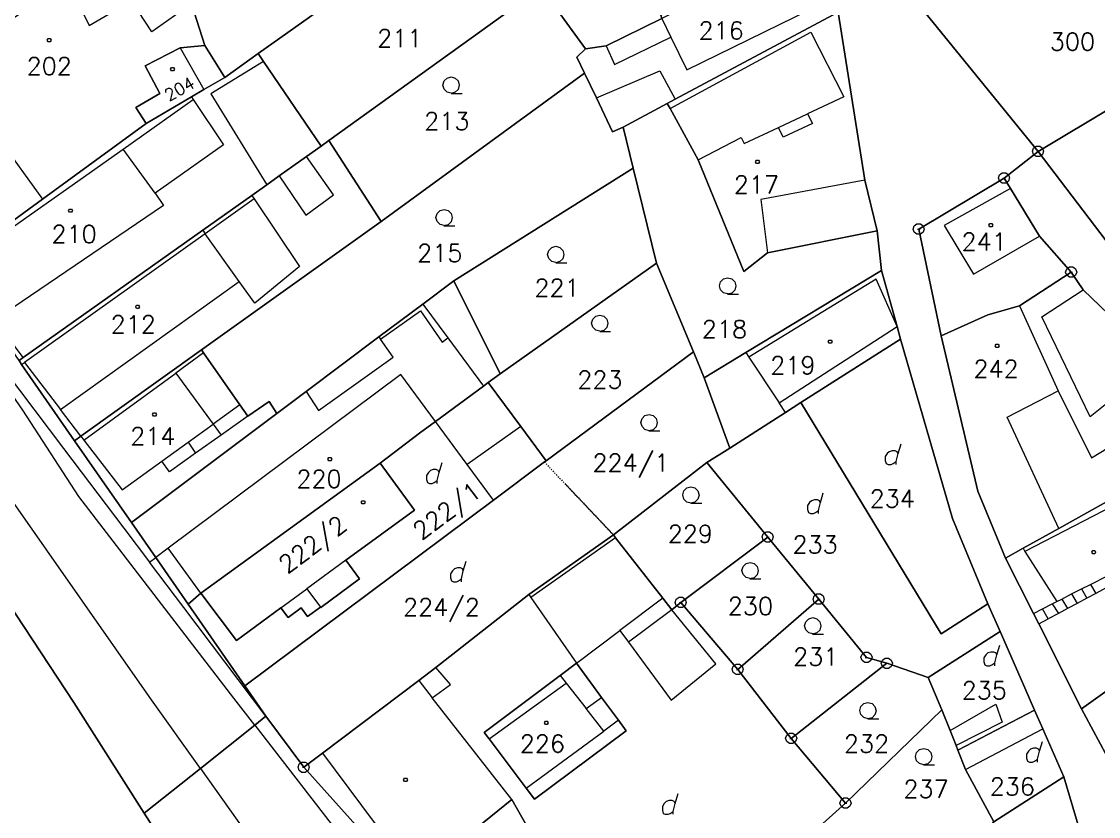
# Model space of a CAD drawing. Extents: x -443817 to 3, y -1171930 to -442383.
# Drawn here: x -443148.4 to -443050.5, y -1171011.7 to -1170939.4 of the extents above; entities that cross this region are included whole.
import ezdxf
from ezdxf.enums import TextEntityAlignment as Align

# ---------------------------------------------------------------- set-up
doc = ezdxf.new("R2010")
doc.units = 0
doc.header["$LTSCALE"] = 0.5
doc.linetypes.add('DASHDOT', pattern=[25.4, 12.7, -6.35, 0, -6.35])
doc.linetypes.add('DOT', pattern=[0.25, 0, -0.25])
for name, color, linetype, lineweight in [('KLADPAR', 7, 'Continuous', 0), ('ZAPPAR', 7, 'Continuous', 0), ('ZNACKY', 7, 'Continuous', 0), ('ZUOB', 7, 'Continuous', 0)]:
    doc.layers.add(name, color=color, linetype=linetype, lineweight=lineweight)
doc.styles.add('ROMANS', font='romans.shx', dxfattribs={"height": 0.2})

# ---------------------------------------------------------------- blocks, each defined once
blk = doc.blocks.new('$5')
at = {"color": 0}
blk.add_line((-0.12, 0), (0.12, 0), dxfattribs=at)
at = {"color": 0, "flags": 128}
blk.add_lwpolyline([(0.15, 0.48), (0.4, 0.3), (0.5, 0.01), (0.4, -0.28), (0.15, -0.46), (-0.16, -0.46), (-0.41, -0.28), (-0.51, 0.01), (-0.41, 0.3), (-0.16, 0.48), (0.15, 0.48)], dxfattribs=at)
blk = doc.blocks.new('$45')
at = {"color": 0, "flags": 128}
blk.add_lwpolyline([(0.09, 0.15), (0.18, 0), (0.09, -0.15), (-0.09, -0.15), (-0.18, 0), (-0.09, 0.15), (0.09, 0.15)], dxfattribs=at)
blk = doc.blocks.new('$30')
at = {"color": 0, "flags": 128}
blk.add_lwpolyline([(0, 0), (-0.38, 0.1), (-0.65, 0.37), (-0.75, 0.74), (-0.65, 1.11), (-0.38, 1.38), (-0.01, 1.48), (0.36, 1.38), (0.63, 1.11), (0.73, 0.73), (0.63, 0.35), (0.36, 0.08), (-0.02, -0.02), (0.98, -0.02)], dxfattribs=at)
blk = doc.blocks.new('$431')
at = {"color": 0}
blk.add_line((0.63, 0.99), (0.9, 1.89), dxfattribs=at)
at = {"color": 0, "flags": 128}
blk.add_lwpolyline([(0.45, 0), (0.45, 0.27), (0.63, 0.99), (0.54, 1.17), (0.36, 1.26), (0.09, 1.26), (-0.18, 1.17), (-0.36, 0.99), (-0.54, 0.72), (-0.54, 0.36), (-0.45, 0.09), (-0.27, 0), (0, 0), (0.18, 0.09), (0.45, 0.27)], dxfattribs=at)

msp = doc.modelspace()

# ---------------------------------------------------------------- linework, layer by layer
at = {"layer": 'KLADPAR', "color": 7, "linetype": 'DASHDOT'}
msp.add_line((-443094.59, -1170986.13), (-443100.87, -1170979.49), dxfattribs=at)
at = {"layer": 'KLADPAR', "color": 7, "linetype": 'DOT'}
msp.add_line((-443100.87, -1170979.49), (-443094.59, -1170986.13), dxfattribs=at)
at = {"layer": 'KLADPAR', "color": 7, "linetype": 'Continuous', "flags": 128}
for points in [[(-443129.72, -1170834.78), (-443122.32, -1170846.54), (-443119.41, -1170851.32), (-443117.97, -1170853.68), (-443111.51, -1170865.02), (-443105.37, -1170874.67), (-443102.24, -1170879.94), (-443098.43, -1170886.16), (-443093.06, -1170895.56), (-443086.65, -1170907.13), (-443080.03, -1170917.7), (-443074.59, -1170928.38), (-443068.7, -1170935.56), (-443055.97, -1170951.23), (-443059.06, -1170953.65), (-443066.82, -1170958.31), (-443064.79, -1170968.01), (-443061.45, -1170982.15), (-443058.92, -1170988.24), (-443056.39, -1170993.27), (-443055.91, -1170994.23), (-443052.02, -1171001.96), (-443049.41, -1171006.79)], [(-443052.24, -1171012.85), (-443053.62, -1171008.14), (-443055.53, -1171003.78), (-443056.28, -1171002.08), (-443057.18, -1171000.03), (-443059.43, -1170994.91), (-443060.53, -1170992.4), (-443063.75, -1170984.63), (-443068.47, -1170968.31), (-443068.79, -1170967.17), (-443070.22, -1170962.07), (-443070.59, -1170958.45), (-443071.72, -1170953.83), (-443074.15, -1170938.57)], [(-443045.02, -1170970.42), (-443051.86, -1170963.82), (-443052.95, -1170962.22), (-443055.84, -1170958.93), (-443058.47, -1170954.61), (-443059.06, -1170953.65), (-443055.97, -1170951.23), (-443045.7, -1170964.71)], [(-443100.87, -1170979.49), (-443100.71, -1170979.37), (-443087.32, -1170969.46), (-443087.29, -1170969.54), (-443086.33, -1170971.84), (-443084.01, -1170978.22), (-443086.09, -1170979.55), (-443094.59, -1170986.13)], [(-443148.65, -1170970.26), (-443148.41, -1170970.61), (-443143.59, -1170977.55), (-443138.43, -1170984.99), (-443136.21, -1170988.18), (-443133.27, -1170992.42), (-443128.11, -1170999.86), (-443126.19, -1171002.63), (-443127.21, -1171003.44), (-443132.15, -1171007.38), (-443137.26, -1171011.44), (-443143.65, -1171001.38), (-443149.66, -1170992.25)], [(-443094.59, -1170986.13), (-443102.29, -1170991.55), (-443110.74, -1170998.19), (-443112.29, -1170999.36), (-443121.05, -1171005.98), (-443122.76, -1171007.27), (-443126.19, -1171002.63), (-443128.11, -1170999.86), (-443105.5, -1170982.95), (-443100.87, -1170979.49)], [(-443134.73, -1171015.42), (-443137.26, -1171011.44), (-443132.15, -1171007.38), (-443127.21, -1171003.44), (-443126.19, -1171002.63), (-443122.76, -1171007.27), (-443113.25, -1171017.84)]]:
    msp.add_lwpolyline(points, dxfattribs=at)
for points in [[(-443131.76, -1170941.58), (-443132.95, -1170937.8), (-443136.79, -1170931.52), (-443137.09, -1170931.04), (-443134.69, -1170929.45), (-443132.11, -1170927.73), (-443127.21, -1170923.94), (-443113.98, -1170913.7), (-443108.34, -1170925.05), (-443106.56, -1170927.87), (-443126.89, -1170942.32), (-443129.94, -1170944.49), (-443131.76, -1170941.58)], [(-443098.97, -1170919.8), (-443087.49, -1170914.08), (-443078.42, -1170930.08), (-443079.3, -1170930.47), (-443078, -1170932.78), (-443079.09, -1170933.32), (-443090.29, -1170938.82), (-443090.19, -1170939.14), (-443095.25, -1170941.61), (-443097.14, -1170941.9), (-443101.16, -1170936.31), (-443101.8, -1170935.42), (-443098.14, -1170933.47), (-443099.72, -1170930.2), (-443094.71, -1170927.25), (-443096.19, -1170925.53), (-443098.97, -1170919.8)], [(-443036.66, -1170939.65), (-443041.75, -1170942.7), (-443055.97, -1170951.23), (-443068.7, -1170935.56), (-443067.55, -1170934.89), (-443051.09, -1170925.35), (-443050.93, -1170925.63), (-443049.3, -1170928.48), (-443039.39, -1170922.6), (-443039.08, -1170923.14), (-443035.84, -1170928.77), (-443045.84, -1170934.04), (-443036.66, -1170939.65)], [(-443101.8, -1170935.42), (-443101.16, -1170936.31), (-443120.46, -1170950.25), (-443121.18, -1170950.76), (-443126.4, -1170943.04), (-443126.89, -1170942.32), (-443106.56, -1170927.87), (-443101.8, -1170935.42)], [(-443163.62, -1170948.68), (-443163.19, -1170948.4), (-443155.67, -1170943.4), (-443151.36, -1170940.53), (-443145.81, -1170936.84), (-443144.22, -1170935.78), (-443137.09, -1170931.04), (-443136.79, -1170931.52), (-443132.95, -1170937.8), (-443131.76, -1170941.58), (-443133.99, -1170941.79), (-443137.18, -1170943.44), (-443135.83, -1170945.97), (-443138.04, -1170947.22), (-443137.08, -1170948.68), (-443146.52, -1170955.58), (-443154.69, -1170961.55), (-443158.58, -1170955.95), (-443160.51, -1170953.17), (-443163.62, -1170948.68)], [(-443093.69, -1170949.01), (-443094.67, -1170949.45), (-443096.14, -1170946.36), (-443097.21, -1170944.12), (-443097.91, -1170942.64), (-443097.14, -1170941.9), (-443095.25, -1170941.61), (-443090.19, -1170939.14), (-443090.29, -1170938.82), (-443079.09, -1170933.32), (-443078, -1170932.78), (-443074.15, -1170938.57), (-443088.96, -1170946.48), (-443089.69, -1170946.87), (-443093.69, -1170949.01)], [(-443115.7, -1170957.6), (-443120.46, -1170950.25), (-443101.16, -1170936.31), (-443097.14, -1170941.9), (-443097.91, -1170942.64), (-443097.21, -1170944.12), (-443115.7, -1170957.6)], [(-443089.69, -1170946.87), (-443088.96, -1170946.48), (-443074.15, -1170938.57), (-443071.72, -1170953.83), (-443070.59, -1170958.45), (-443080.59, -1170960.46), (-443082.74, -1170962.15), (-443086.88, -1170951.98), (-443089.43, -1170947.33), (-443089.69, -1170946.87)], [(-443055.97, -1170951.23), (-443041.75, -1170942.7), (-443036.66, -1170939.65), (-443035.3, -1170942.07), (-443034.95, -1170942.7), (-443033.18, -1170945.86), (-443030.8, -1170950.36), (-443030.34, -1170951.42), (-443028.85, -1170954.87), (-443030.15, -1170955.75), (-443031.35, -1170954.59), (-443031.8, -1170954.86), (-443032.47, -1170954.11), (-443032.71, -1170953.83), (-443032.97, -1170953.54), (-443036.42, -1170956.57), (-443039.03, -1170958.87), (-443039.21, -1170959.03), (-443045.7, -1170964.71), (-443055.97, -1170951.23)], [(-443132.97, -1170946.27), (-443131.85, -1170945.61), (-443129.94, -1170944.49), (-443126.89, -1170942.32), (-443126.4, -1170943.04), (-443121.18, -1170950.76), (-443122.5, -1170951.7), (-443124.98, -1170953.46), (-443126.12, -1170954.27), (-443127.47, -1170955.23), (-443131.94, -1170958.4), (-443148.27, -1170969.99), (-443148.65, -1170970.26), (-443154.5, -1170961.83), (-443154.69, -1170961.55), (-443146.52, -1170955.58), (-443137.08, -1170948.68), (-443132.97, -1170946.27)], [(-443133.99, -1170941.79), (-443131.76, -1170941.58), (-443129.94, -1170944.49), (-443131.85, -1170945.61), (-443132.97, -1170946.27), (-443137.08, -1170948.68), (-443138.04, -1170947.22), (-443135.83, -1170945.97), (-443137.18, -1170943.44), (-443133.99, -1170941.79)], [(-443125.19, -1170975.07), (-443125.89, -1170973.98), (-443127.84, -1170975.33), (-443128.57, -1170974.29), (-443131.86, -1170969.55), (-443132.04, -1170969.29), (-443115.7, -1170957.6), (-443097.21, -1170944.12), (-443096.14, -1170946.36), (-443094.67, -1170949.45), (-443093.69, -1170949.01), (-443092.78, -1170952.76), (-443109.11, -1170963.01), (-443111.92, -1170965.12), (-443115.91, -1170968.11), (-443122.52, -1170973.07), (-443125.19, -1170975.07)], [(-443080.59, -1170960.46), (-443070.59, -1170958.45), (-443070.22, -1170962.07), (-443082.54, -1170969.54), (-443086.33, -1170971.84), (-443087.29, -1170969.54), (-443087.32, -1170969.46), (-443090.68, -1170961.39), (-443092.78, -1170952.76), (-443093.69, -1170949.01), (-443089.69, -1170946.87), (-443089.43, -1170947.33), (-443086.88, -1170951.98), (-443082.74, -1170962.15), (-443080.59, -1170960.46)], [(-443127.47, -1170955.23), (-443126.12, -1170954.27), (-443124.98, -1170953.46), (-443122.5, -1170951.7), (-443121.18, -1170950.76), (-443120.46, -1170950.25), (-443115.7, -1170957.6), (-443132.04, -1170969.29), (-443143.02, -1170977.14), (-443143.59, -1170977.55), (-443148.41, -1170970.61), (-443148.65, -1170970.26), (-443148.27, -1170969.99), (-443131.94, -1170958.4), (-443127.47, -1170955.23)], [(-443060.54, -1170966.11), (-443064.79, -1170968.01), (-443066.82, -1170958.31), (-443059.06, -1170953.65), (-443058.47, -1170954.61), (-443055.84, -1170958.93), (-443052.95, -1170962.22), (-443057.66, -1170965.28), (-443060.54, -1170966.11)], [(-443100.71, -1170979.37), (-443103.01, -1170976.27), (-443105.99, -1170972.26), (-443104.88, -1170971.47), (-443090.68, -1170961.39), (-443087.32, -1170969.46), (-443100.71, -1170979.37)], [(-443086.33, -1170971.84), (-443082.54, -1170969.54), (-443070.22, -1170962.07), (-443068.79, -1170967.17), (-443068.47, -1170968.31), (-443077.54, -1170974.07), (-443078.95, -1170974.98), (-443084.01, -1170978.22), (-443086.33, -1170971.84)], [(-443111.92, -1170965.12), (-443109.11, -1170963.01), (-443104.88, -1170971.47), (-443105.99, -1170972.26), (-443106.42, -1170972.58), (-443110.77, -1170975.8), (-443112.23, -1170976.88), (-443115.8, -1170979.6), (-443132.11, -1170991.43), (-443133.27, -1170992.42), (-443136.21, -1170988.18), (-443138.43, -1170984.99), (-443125.19, -1170975.07), (-443122.52, -1170973.07), (-443115.91, -1170968.11), (-443111.92, -1170965.12)], [(-443064.79, -1170968.01), (-443060.54, -1170966.11), (-443057.66, -1170965.28), (-443052.95, -1170962.22), (-443051.86, -1170963.82), (-443045.02, -1170970.42), (-443038.01, -1170976.57), (-443039.57, -1170977.44), (-443048.22, -1170982.27), (-443049.25, -1170982.85), (-443054.08, -1170985.54), (-443057.31, -1170987.34), (-443058.92, -1170988.24), (-443061.45, -1170982.15), (-443064.79, -1170968.01)], [(-443060.53, -1170992.4), (-443064.79, -1170995.14), (-443077.54, -1170974.07), (-443068.47, -1170968.31), (-443063.75, -1170984.63), (-443060.53, -1170992.4)], [(-443143.59, -1170977.55), (-443143.02, -1170977.14), (-443132.04, -1170969.29), (-443131.86, -1170969.55), (-443128.57, -1170974.29), (-443127.84, -1170975.33), (-443125.89, -1170973.98), (-443125.19, -1170975.07), (-443138.43, -1170984.99), (-443143.59, -1170977.55)], [(-443110.77, -1170975.8), (-443106.42, -1170972.58), (-443105.99, -1170972.26), (-443103.01, -1170976.27), (-443100.71, -1170979.37), (-443100.87, -1170979.49), (-443105.5, -1170982.95), (-443128.11, -1170999.86), (-443133.27, -1170992.42), (-443132.11, -1170991.43), (-443128.86, -1170995.72), (-443124.83, -1170992.76), (-443124.18, -1170993.64), (-443122.98, -1170992.76), (-443122.4, -1170993.55), (-443121.24, -1170992.69), (-443121.21, -1170992.73), (-443117.68, -1170990.13), (-443118.92, -1170988.43), (-443112.68, -1170983.86), (-443115.8, -1170979.6), (-443112.23, -1170976.88), (-443110.77, -1170975.8)], [(-443065.96, -1170999.09), (-443069.72, -1170997.81), (-443071.57, -1170997.27), (-443075.92, -1170991.98), (-443080.55, -1170986.32), (-443086.09, -1170979.55), (-443084.01, -1170978.22), (-443078.95, -1170974.98), (-443077.54, -1170974.07), (-443064.79, -1170995.14), (-443060.53, -1170992.4), (-443059.43, -1170994.91), (-443065.96, -1170999.09)], [(-443132.11, -1170991.43), (-443115.8, -1170979.6), (-443112.68, -1170983.86), (-443118.92, -1170988.43), (-443117.68, -1170990.13), (-443121.21, -1170992.73), (-443121.24, -1170992.69), (-443122.4, -1170993.55), (-443122.98, -1170992.76), (-443124.18, -1170993.64), (-443124.83, -1170992.76), (-443128.86, -1170995.72), (-443132.11, -1170991.43)], [(-443088.46, -1170992.28), (-443089.29, -1170992.94), (-443090.11, -1170991.89), (-443094.4, -1170986.38), (-443094.59, -1170986.13), (-443086.09, -1170979.55), (-443080.55, -1170986.32), (-443088.46, -1170992.28)], [(-443052.02, -1171001.96), (-443046.59, -1170998.06), (-443041.3, -1170993.53), (-443038.01, -1170990.67), (-443026.43, -1170981.1), (-443019.3, -1170984.29), (-443020.97, -1170985.51), (-443031.59, -1170993.27), (-443033.14, -1170994.4), (-443044.17, -1171005.02), (-443048.97, -1171007.61), (-443049.41, -1171006.79), (-443052.02, -1171001.96)], [(-443137.26, -1171011.44), (-443134.73, -1171015.42), (-443134.75, -1171016.18), (-443134.94, -1171023.12), (-443159.8, -1171008.75), (-443172.48, -1170994.73), (-443172.02, -1170994.36), (-443168.1, -1170991.17), (-443156.56, -1170981.77), (-443149.66, -1170992.25), (-443143.65, -1171001.38), (-443137.26, -1171011.44)], [(-443058.92, -1170988.24), (-443057.31, -1170987.34), (-443054.08, -1170985.54), (-443049.25, -1170982.85), (-443048.22, -1170982.27), (-443047.91, -1170982.84), (-443045.41, -1170987.56), (-443041.3, -1170993.53), (-443046.59, -1170998.06), (-443052.02, -1171001.96), (-443055.91, -1170994.23), (-443056.39, -1170993.27), (-443058.92, -1170988.24)], [(-443113.25, -1171017.84), (-443122.76, -1171007.27), (-443121.05, -1171005.98), (-443112.29, -1170999.36), (-443110.74, -1170998.19), (-443102.29, -1170991.55), (-443094.59, -1170986.13), (-443094.4, -1170986.38), (-443090.11, -1170991.89), (-443089.29, -1170992.94), (-443088.46, -1170992.28), (-443083.28, -1170998.36), (-443078.42, -1171004.64), (-443073.48, -1171010.53), (-443076.41, -1171013.17), (-443085.06, -1171021.4), (-443087.48, -1171023.7), (-443093.94, -1171020.95), (-443100.11, -1171012.41), (-443101.89, -1171013.62), (-443103.83, -1171010.21), (-443112.58, -1171017.31), (-443113.25, -1171017.84)], [(-443078.42, -1171004.64), (-443083.28, -1170998.36), (-443075.92, -1170991.98), (-443071.57, -1170997.27), (-443069.72, -1170997.81), (-443078.42, -1171004.64)], [(-443064.72, -1171002.03), (-443065.96, -1170999.09), (-443059.43, -1170994.91), (-443057.18, -1171000.03), (-443056.28, -1171002.08), (-443063.27, -1171005.7), (-443063.43, -1171005.3), (-443063.97, -1171003.92), (-443064.72, -1171002.03)], [(-443095.66, -1171000.91), (-443097.94, -1170997.8), (-443099.42, -1170998.91), (-443106.35, -1171004.09), (-443105.9, -1171004.68), (-443102.52, -1171009.17), (-443101.76, -1171010.18), (-443093.43, -1171003.94), (-443094.13, -1171002.99), (-443095.66, -1171000.91)], [(-443097.94, -1170997.8), (-443095.66, -1171000.91), (-443094.13, -1171002.99), (-443093.43, -1171003.94), (-443101.76, -1171010.18), (-443102.52, -1171009.17), (-443105.9, -1171004.68), (-443106.35, -1171004.09), (-443099.42, -1170998.91), (-443097.94, -1170997.8)], [(-443073.48, -1171010.53), (-443078.42, -1171004.64), (-443069.72, -1170997.81), (-443065.96, -1170999.09), (-443064.72, -1171002.03), (-443073.48, -1171010.53)], [(-443063.97, -1171003.92), (-443063.43, -1171005.3), (-443063.27, -1171005.7), (-443062.57, -1171007.46), (-443059.98, -1171012.24), (-443065.07, -1171018.24), (-443068.35, -1171021.19), (-443068.8, -1171020.74), (-443071.35, -1171018.2), (-443076.41, -1171013.17), (-443073.48, -1171010.53), (-443064.72, -1171002.03), (-443063.97, -1171003.92)], [(-443063.27, -1171005.7), (-443056.28, -1171002.08), (-443055.53, -1171003.78), (-443053.62, -1171008.14), (-443059.98, -1171012.24), (-443062.57, -1171007.46), (-443063.27, -1171005.7)], [(-443063.93, -1171040.16), (-443064.21, -1171039.78), (-443055.41, -1171033.12), (-443059.76, -1171027.35), (-443059.21, -1171026.85), (-443056.13, -1171024.01), (-443058.79, -1171021.08), (-443060.94, -1171023.06), (-443062.52, -1171021.22), (-443065.07, -1171018.24), (-443059.98, -1171012.24), (-443053.62, -1171008.14), (-443052.24, -1171012.85), (-443048.95, -1171021.49), (-443047.86, -1171026.58), (-443049.58, -1171031), (-443051.83, -1171033.17), (-443056.19, -1171036.33), (-443063.93, -1171040.16)], [(-443100.11, -1171012.41), (-443093.94, -1171020.95), (-443094.98, -1171024.42), (-443097.03, -1171027.85), (-443100.69, -1171031.22), (-443103.56, -1171028.61), (-443113.25, -1171017.84), (-443112.58, -1171017.31), (-443103.83, -1171010.21), (-443101.89, -1171013.62), (-443100.11, -1171012.41)]]:
    msp.add_lwpolyline(points, close=True, dxfattribs=at)
at = {"layer": 'KLADPAR', "color": 7, "linetype": 'Continuous'}
for points in [[(-443104.88, -1170971.47), (-443109.11, -1170963.01), (-443092.78, -1170952.76), (-443090.68, -1170961.39)], [(-443083.28, -1170998.36), (-443088.46, -1170992.28), (-443080.55, -1170986.32), (-443075.92, -1170991.98)]]:
    msp.add_3dface(points, dxfattribs=at)
at = {"layer": 'ZAPPAR', "color": 7, "linetype": 'Continuous'}
for p, q in [((-443133.99, -1170941.79), (-443131.85, -1170945.61)), ((-443132.97, -1170946.27), (-443132.81, -1170946.51)), ((-443154.48, -1170961.82), (-443139.19, -1170951.02)), ((-443136.28, -1170955.04), (-443139.19, -1170951.02)), ((-443127.47, -1170955.23), (-443127.26, -1170955.55)), ((-443127.26, -1170955.55), (-443131.71, -1170958.72)), ((-443131.94, -1170958.4), (-443131.71, -1170958.72)), ((-443057.66, -1170965.28), (-443054.13, -1170973.02)), ((-443148.27, -1170969.99), (-443150.85, -1170966.55)), ((-443131.86, -1170969.55), (-443134.4, -1170971.4)), ((-443082.54, -1170969.54), (-443082.27, -1170969.95)), ((-443148.41, -1170970.61), (-443148.16, -1170970.43)), ((-443142.75, -1170977.49), (-443134.4, -1170971.4)), ((-443134.4, -1170971.4), (-443131, -1170976.04)), ((-443143.02, -1170977.14), (-443144.87, -1170974.72)), ((-443128.57, -1170974.29), (-443131, -1170976.04)), ((-443078.95, -1170974.98), (-443079.53, -1170974.1)), ((-443127.84, -1170975.33), (-443130.26, -1170977.05)), ((-443103.01, -1170976.27), (-443107.88, -1170979.72)), ((-443143.02, -1170977.14), (-443142.75, -1170977.49)), ((-443047.91, -1170982.84), (-443057.17, -1170987.63)), ((-443094.4, -1170986.38), (-443102.1, -1170991.82)), ((-443124.83, -1170992.76), (-443122.46, -1170991.02)), ((-443053.82, -1170991.96), (-443052.92, -1170991.5)), ((-443052.92, -1170991.5), (-443052.02, -1170991.04)), ((-443052.92, -1170991.5), (-443052.42, -1170992.36)), ((-443052.02, -1170991.04), (-443051.2, -1170990.63)), ((-443052.02, -1170991.04), (-443051.52, -1170991.88)), ((-443050.71, -1170991.45), (-443051.52, -1170991.88)), ((-443051.2, -1170990.63), (-443050.71, -1170991.45)), ((-443090.11, -1170991.89), (-443094, -1170994.83)), ((-443055.58, -1170992.86), (-443054.68, -1170992.4)), ((-443054.68, -1170992.4), (-443054.12, -1170993.27)), ((-443053.82, -1170991.96), (-443053.3, -1170992.83)), ((-443052.42, -1170992.36), (-443053.3, -1170992.83)), ((-443051.52, -1170991.88), (-443052.42, -1170992.36)), ((-443056.39, -1170993.27), (-443055.58, -1170992.86)), ((-443053.3, -1170992.83), (-443054.12, -1170993.27)), ((-443055.91, -1170994.23), (-443055.06, -1170993.77)), ((-443099.42, -1170998.91), (-443098.88, -1170999.6)), ((-443103.83, -1171010.21), (-443111.07, -1171000.96)), ((-443102.52, -1171009.17), (-443095.46, -1171003.97)), ((-443062.57, -1171007.46), (-443055.53, -1171003.78)), ((-443121.05, -1171005.98), (-443112.58, -1171017.31))]:
    msp.add_line(p, q, dxfattribs=at)
at = {"layer": 'ZAPPAR', "color": 7, "linetype": 'Continuous', "flags": 128}
for points in [[(-443127.21, -1171003.44), (-443129.1, -1171000.99), (-443143.2, -1170982.62), (-443148.3, -1170974.78), (-443189.17, -1170915.56), (-443214.69, -1170876.24), (-443233.4, -1170847.25), (-443245.34, -1170830.7)], [(-443132.15, -1171007.38), (-443136.6, -1171001.14), (-443196.79, -1170915.04), (-443238.18, -1170852.17), (-443242.14, -1170847.71), (-443246.85, -1170845.07), (-443252.09, -1170844.88), (-443253.74, -1170845.07)], [(-443132.95, -1170937.8), (-443136.58, -1170940.36), (-443138.43, -1170937.52)], [(-443089.43, -1170947.33), (-443076.62, -1170940.38), (-443073.63, -1170946.25), (-443076.93, -1170947.8)], [(-443095.25, -1170941.61), (-443094.5, -1170943.33), (-443089.37, -1170940.83)], [(-443126.4, -1170943.04), (-443131.19, -1170945.98), (-443126.12, -1170954.27)], [(-443096.14, -1170946.36), (-443090.36, -1170943.91), (-443088.96, -1170946.48)], [(-443139.19, -1170951.02), (-443132.81, -1170946.51), (-443130.04, -1170950.64), (-443136.28, -1170955.04)], [(-443086.88, -1170951.98), (-443082.96, -1170949.97), (-443082.71, -1170950.52), (-443079.57, -1170949.04)], [(-443158.58, -1170955.95), (-443150.39, -1170950.25), (-443146.52, -1170955.58)], [(-443124.98, -1170953.46), (-443122.55, -1170957.04), (-443120.06, -1170955.19), (-443122.5, -1170951.7)], [(-443071.72, -1170953.83), (-443081.18, -1170955.6), (-443080.59, -1170960.46)], [(-443136.28, -1170955.04), (-443135.52, -1170956.15), (-443150.85, -1170966.55), (-443154.48, -1170961.82)], [(-443058.47, -1170954.61), (-443064.51, -1170957.98), (-443061.85, -1170962.4), (-443055.84, -1170958.93)], [(-443158.58, -1170955.95), (-443159.71, -1170956.74), (-443155.83, -1170962.38), (-443149.93, -1170971.17), (-443149.9, -1170971.22), (-443144.59, -1170978.26), (-443139.12, -1170985.51), (-443136.78, -1170988.61), (-443136.21, -1170988.18)], [(-443127.26, -1170955.55), (-443123.13, -1170961.71), (-443127.2, -1170965.05), (-443128.62, -1170963.06)], [(-443045.02, -1170970.42), (-443051.24, -1170975.38), (-443055.64, -1170966.27), (-443051.86, -1170963.82)], [(-443115.91, -1170968.11), (-443115.76, -1170968.32), (-443112.14, -1170965.72), (-443110.17, -1170968.58), (-443109.65, -1170968.19)], [(-443111.92, -1170965.12), (-443109.65, -1170968.19), (-443106.42, -1170972.58)], [(-443122.52, -1170973.07), (-443121.42, -1170974.81), (-443114.61, -1170969.95), (-443115.76, -1170968.32)], [(-443110.77, -1170975.8), (-443113.92, -1170971.53), (-443135.07, -1170987.33)], [(-443054.08, -1170985.54), (-443058.77, -1170975.41), (-443054.13, -1170973.02), (-443051.1, -1170979.11), (-443042.53, -1170973.88), (-443040.19, -1170977.35), (-443049.41, -1170982.53), (-443049.25, -1170982.85)], [(-443105.5, -1170982.95), (-443107.88, -1170979.72), (-443110.77, -1170975.8)], [(-443142.75, -1170977.49), (-443139.27, -1170982.02), (-443135.65, -1170979.4), (-443133.28, -1170977.69), (-443131, -1170976.04)], [(-443131, -1170976.04), (-443130.26, -1170977.05), (-443132.59, -1170978.7)], [(-443133.28, -1170977.69), (-443132.59, -1170978.7), (-443134.96, -1170980.39), (-443135.65, -1170979.4)], [(-443132.11, -1170991.43), (-443135.07, -1170987.33), (-443136.21, -1170988.18)], [(-443057.31, -1170987.34), (-443057.17, -1170987.63), (-443054.27, -1170992.19)], [(-443118.92, -1170988.43), (-443122.46, -1170991.02), (-443121.24, -1170992.69)], [(-443126.19, -1171002.63), (-443133.67, -1170992.72), (-443136.78, -1170988.61)], [(-443051.2, -1170990.63), (-443049.65, -1170989.84), (-443049.22, -1170990.65), (-443050.71, -1170991.45)], [(-443102.29, -1170991.55), (-443102.1, -1170991.82), (-443097.94, -1170997.8), (-443094, -1170994.83), (-443093.22, -1170995.89)], [(-443054.68, -1170992.4), (-443054.27, -1170992.19), (-443053.82, -1170991.96)], [(-443054.12, -1170993.27), (-443055.06, -1170993.77), (-443055.58, -1170992.86)], [(-443112.29, -1170999.36), (-443111.07, -1171000.96), (-443109.42, -1170999.75), (-443110.74, -1170998.19)], [(-443105.9, -1171004.68), (-443098.88, -1170999.6), (-443097.06, -1171001.92), (-443095.66, -1171000.91)], [(-443094.13, -1171002.99), (-443095.46, -1171003.97), (-443097.06, -1171001.92)], [(-443063.97, -1171003.92), (-443059.81, -1171001.54), (-443059.22, -1171003.17), (-443063.43, -1171005.3)], [(-443127.21, -1171003.44), (-443119.75, -1171013.08), (-443101.75, -1171032.12), (-443078.9, -1171055.31)], [(-443132.15, -1171007.38), (-443125.46, -1171016.77), (-443111.12, -1171031.36), (-443082.41, -1171059.2)]]:
    msp.add_lwpolyline(points, dxfattribs=at)
msp.add_lwpolyline([(-443090.19, -1170939.14), (-443089.37, -1170940.83), (-443087.91, -1170943.81), (-443076.63, -1170938.29), (-443078.96, -1170933.58), (-443090.19, -1170939.14)], close=True, dxfattribs=at)
at = {"layer": 'ZAPPAR', "color": 7, "linetype": 'Continuous'}
for points in [[(-443144.07, -1170936.09), (-443142.27, -1170939.78), (-443138.43, -1170937.52), (-443140.62, -1170933.93)], [(-443079.57, -1170949.04), (-443076.93, -1170947.8), (-443076.48, -1170948.68), (-443079.14, -1170949.93)], [(-443144.87, -1170974.72), (-443128.62, -1170963.06), (-443131.71, -1170958.72), (-443148.16, -1170970.43)], [(-443079.53, -1170974.1), (-443068.79, -1170967.17), (-443070.7, -1170962.86), (-443082.27, -1170969.95)], [(-443093.22, -1170995.89), (-443089.33, -1171001.16), (-443085.26, -1170997.87), (-443089.29, -1170992.94)]]:
    msp.add_3dface(points, dxfattribs=at)
at = {"layer": 'ZUOB', "color": 7, "linetype": 'Continuous', "flags": 128}
for points in [[(-443134.73, -1171015.42), (-443137.26, -1171011.44), (-443132.15, -1171007.38), (-443127.21, -1171003.44), (-443126.19, -1171002.63), (-443122.76, -1171007.27), (-443113.25, -1171017.84)], [(-443113.25, -1171017.84), (-443122.76, -1171007.27), (-443126.19, -1171002.63), (-443127.21, -1171003.44), (-443132.15, -1171007.38), (-443137.26, -1171011.44), (-443134.73, -1171015.42)]]:
    msp.add_lwpolyline(points, dxfattribs=at)

# ---------------------------------------------------------------- block references
at = {"layer": 'KLADPAR', "color": 7, "linetype": 'Continuous'}
for name, p in [('$45', (-443145.9, -1170941.1)), ('$45', (-443134.68, -1170943.74)), ('$30', (-443109.34, -1170945.93)), ('$45', (-443081.48, -1170952.18)), ('$45', (-443143.98, -1170956.62)), ('$30', (-443109.98, -1170957.98)), ('$45', (-443060.27, -1170957.94)), ('$30', (-443099.82, -1170961.34)), ('$30', (-443084.19, -1170964.2)), ('$45', (-443137.86, -1170965.36)), ('$30', (-443095.82, -1170967.6)), ('$45', (-443074.88, -1170968.54)), ('$45', (-443059.69, -1170968.91)), ('$45', (-443136.32, -1170975.18)), ('$30', (-443091.34, -1170976.64)), ('$431', (-443069.33, -1170979.72)), ('$45', (-443120.39, -1170979.23)), ('$431', (-443111.06, -1170981.44)), ('$30', (-443087.53, -1170983.23)), ('$431', (-443076.4, -1170984.18)), ('$45', (-443117.36, -1170983.16)), ('$45', (-443050.91, -1170987.7)), ('$431', (-443108.87, -1170990.39)), ('$30', (-443082.15, -1170990.1)), ('$30', (-443076.45, -1170995.13)), ('$431', (-443060.35, -1170998.04)), ('$30', (-443071.43, -1171002.85)), ('$45', (-443100.69, -1171003.22)), ('$431', (-443056.48, -1171006.8)), ('$30', (-443066.36, -1171007.04)), ('$45', (-443113.49, -1171008.41)), ('$431', (-443089.6, -1171011.55))]:
    msp.add_blockref(name, p, dxfattribs=at)
at = {"layer": 'ZNACKY', "color": 7, "linetype": 'Continuous'}
for p in [(-443055.97, -1170951.23), (-443059.06, -1170953.65), (-443066.82, -1170958.31), (-443052.95, -1170962.22), (-443080.55, -1170986.32), (-443075.92, -1170991.98), (-443088.46, -1170992.28), (-443071.57, -1170997.27), (-443069.72, -1170997.81), (-443083.28, -1170998.36), (-443078.42, -1171004.64), (-443122.76, -1171007.27), (-443073.48, -1171010.53)]:
    msp.add_blockref('$5', p, dxfattribs=at)

# ---------------------------------------------------------------- texts
at = {"layer": 'KLADPAR', "color": 7, "linetype": 'Continuous', "style": 'ROMANS'}
for s, p in [('216', (-443084.79, -1170939.43)), ('211', (-443114.02, -1170940.13)), ('300', (-443052.84, -1170940.44)), ('202', (-443145.9, -1170942.67)), ('213', (-443109.74, -1170947.68)), ('217', (-443081.58, -1170953.45)), ('210', (-443143.64, -1170957.95)), ('241', (-443060.87, -1170958.64)), ('215', (-443110.38, -1170959.68)), ('221', (-443099.72, -1170962.84)), ('212', (-443138.26, -1170966.16)), ('218', (-443084.49, -1170966.6)), ('219', (-443078.27, -1170969.89)), ('242', (-443059.79, -1170970.21)), ('223', (-443095.82, -1170971.2)), ('214', (-443136.48, -1170976.34)), ('224/1', (-443093, -1170978.76)), ('220', (-443121.37, -1170980.23)), ('234', (-443069.23, -1170982.02)), ('229', (-443087.59, -1170985.23)), ('233', (-443076.25, -1170986.2)), ('224/2', (-443110.23, -1170991.9)), ('230', (-443082.13, -1170991.8)), ('231', (-443076.19, -1170996.41)), ('235', (-443060.86, -1170999.47)), ('226', (-443101.05, -1171004.32)), ('232', (-443071.57, -1171004.33)), ('237', (-443066.16, -1171008.44)), ('236', (-443058.31, -1171008.22))]:
    msp.add_text(s, height=1.6, dxfattribs=at).set_placement(p, align=Align.TOP_CENTER)
for s, height, rotation, p in [('204', 1.1, 29.049, (-443134.32, -1170945.06)), ('222/1', 1.6, 36.841, (-443110.22, -1170983.28)), ('222/2', 1.6, 36.841, (-443122.43, -1170986.34))]:
    msp.add_text(s, height=height, rotation=rotation, dxfattribs=at).set_placement(p, align=Align.TOP_CENTER)

doc.saveas('drawing.dxf')
